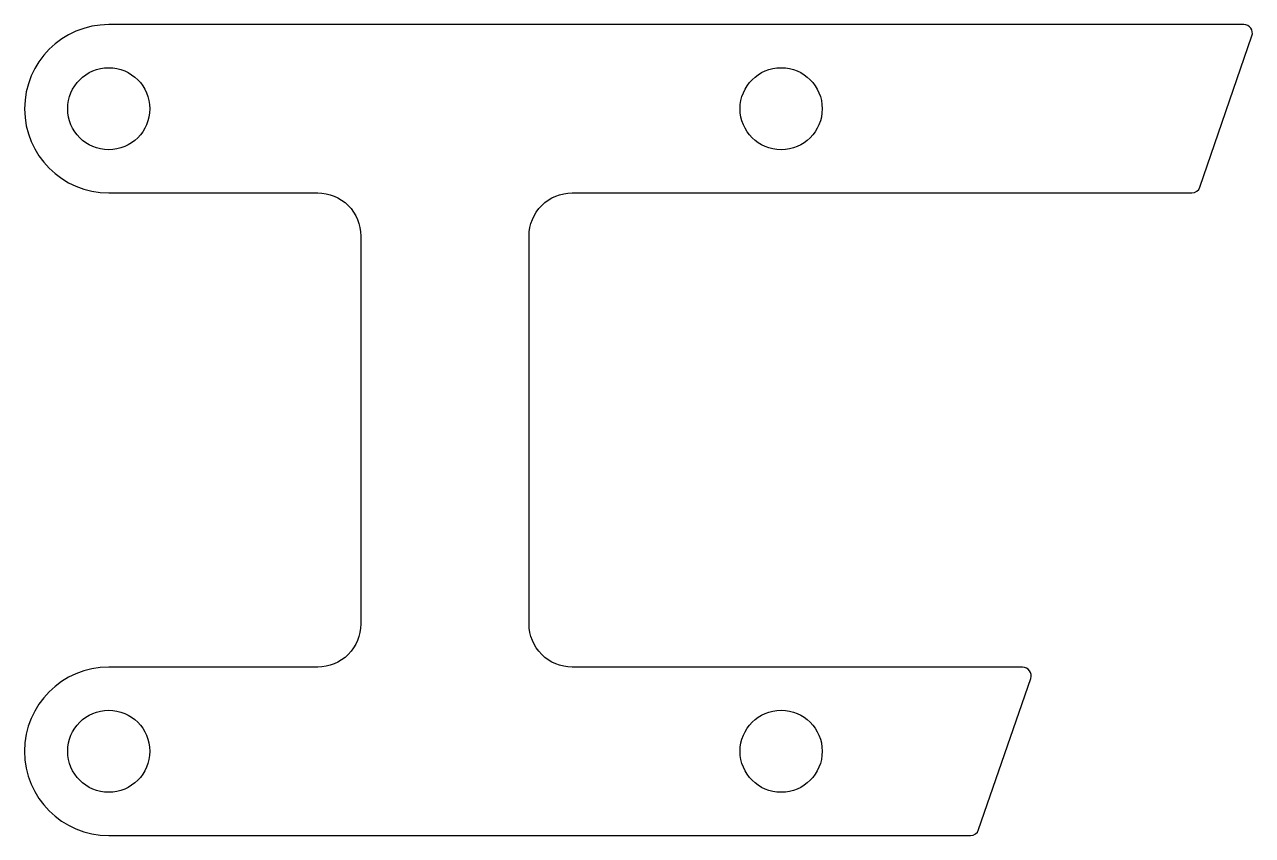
# Model space of a CAD drawing. Header units: millimetres. Extents: x 15 to 158, y -1 to 93.
import ezdxf

# ---------------------------------------------------------------- set-up
doc = ezdxf.new("R2010")
doc.units = ezdxf.units.MM
doc.layers.get('0').update_dxf_attribs({"linetype": 'CONTINUOUS'})

msp = doc.modelspace()

# ---------------------------------------------------------------- linework, layer by layer
msp.add_lwpolyline([(157.61, 91.88, 0.515034), (156.67, 93.2), (25, 93.2, 1), (25, 73.68), (49.24, 73.68, -0.414214), (54.24, 68.68), (54.24, 23.67, -0.414214), (49.24, 18.67), (25, 18.67, 1), (25, -0.86), (124.97, -0.86, 0.320103), (125.91, -0.18), (131.95, 17.34, 0.515034), (131, 18.67), (78.76, 18.67, -0.414214), (73.76, 23.67), (73.76, 68.68, -0.414214), (78.76, 73.68), (150.63, 73.68, 0.320103), (151.58, 74.35)], format="xyb", close=True)
for centre in [(25, 83.44), (103, 83.44), (25, 8.91), (103, 8.91)]:
    msp.add_circle(centre, 4.76)

doc.saveas('drawing.dxf')
